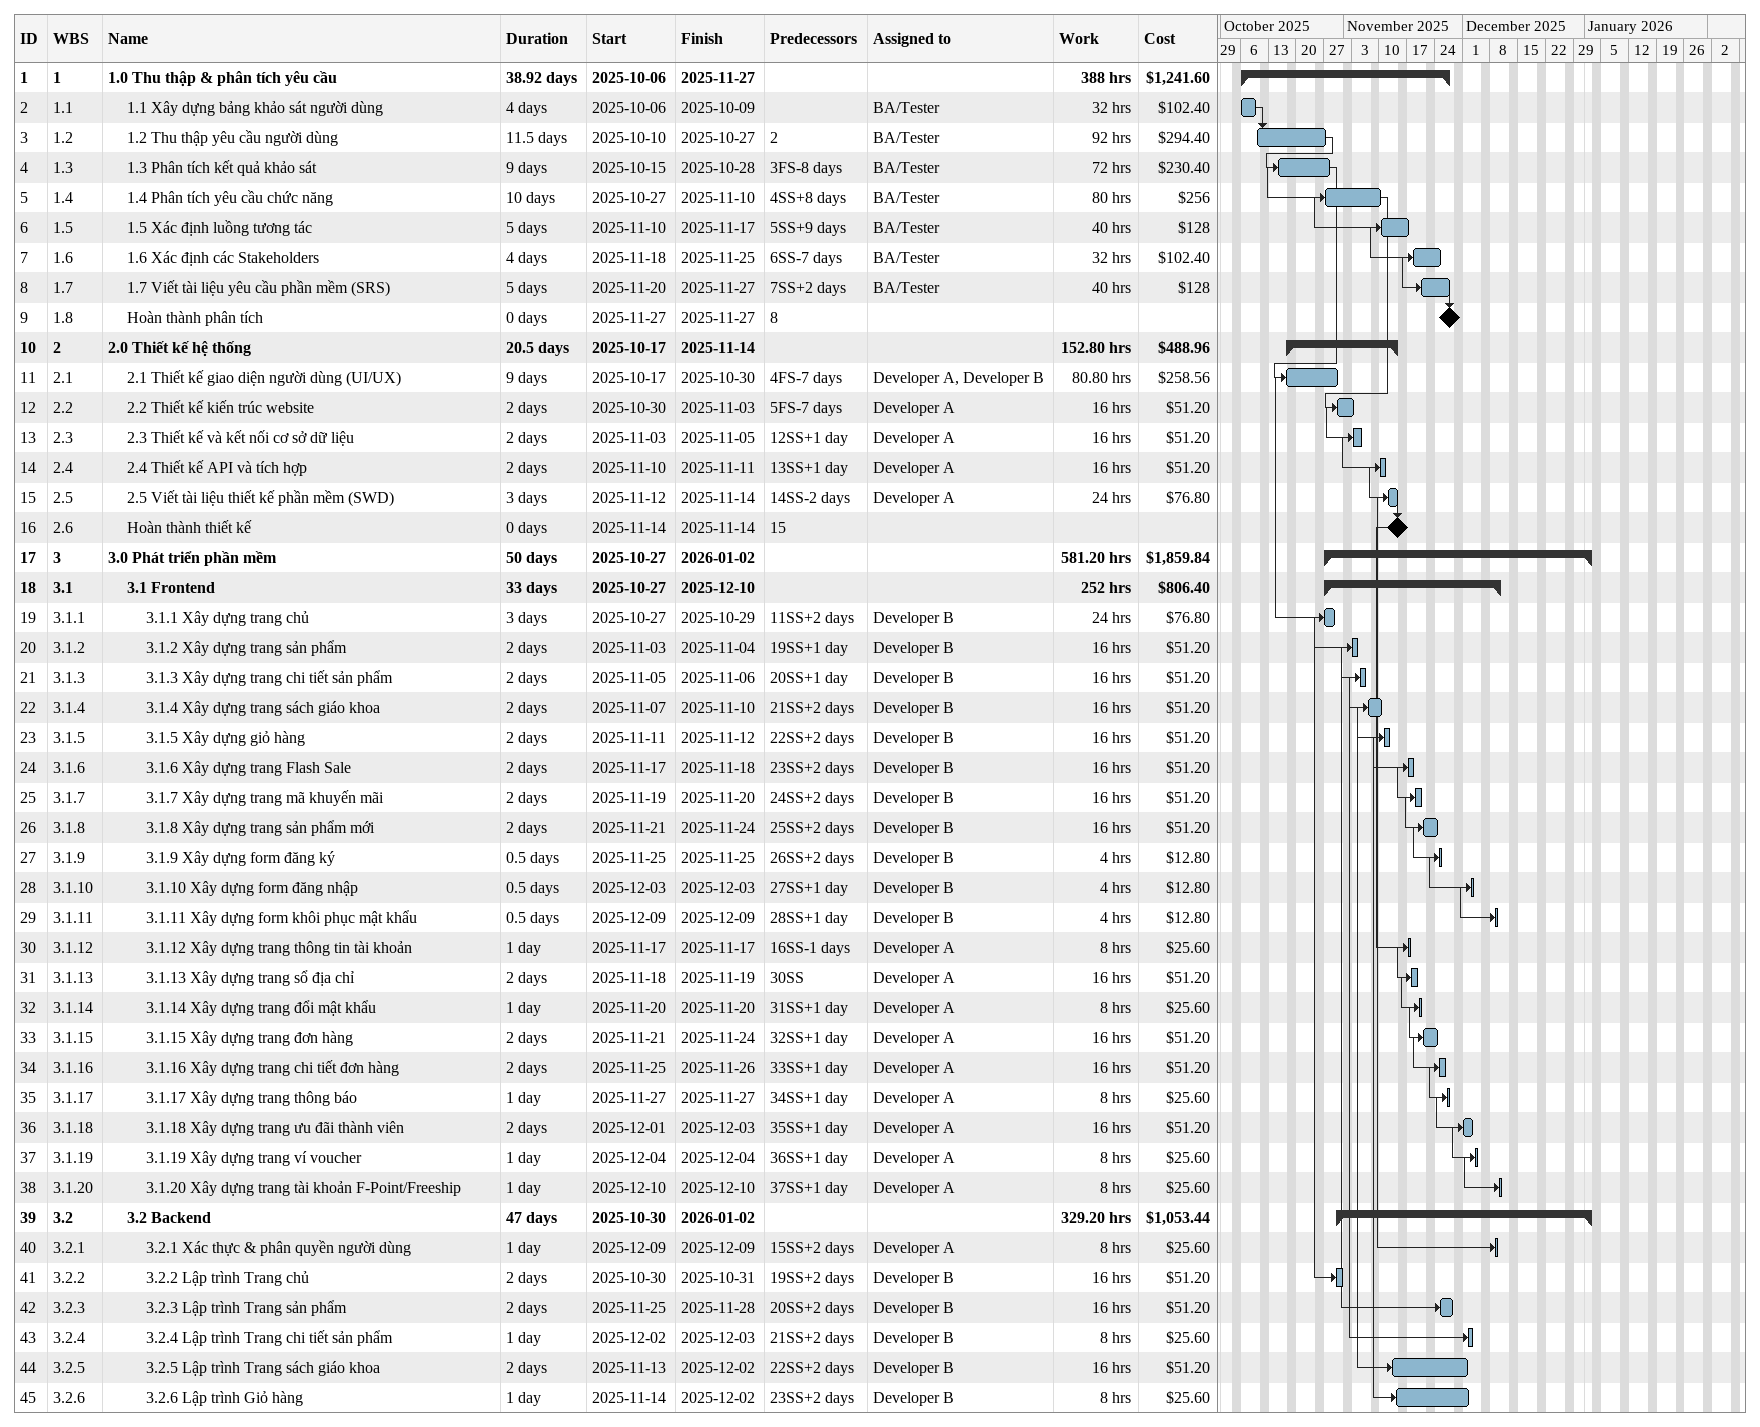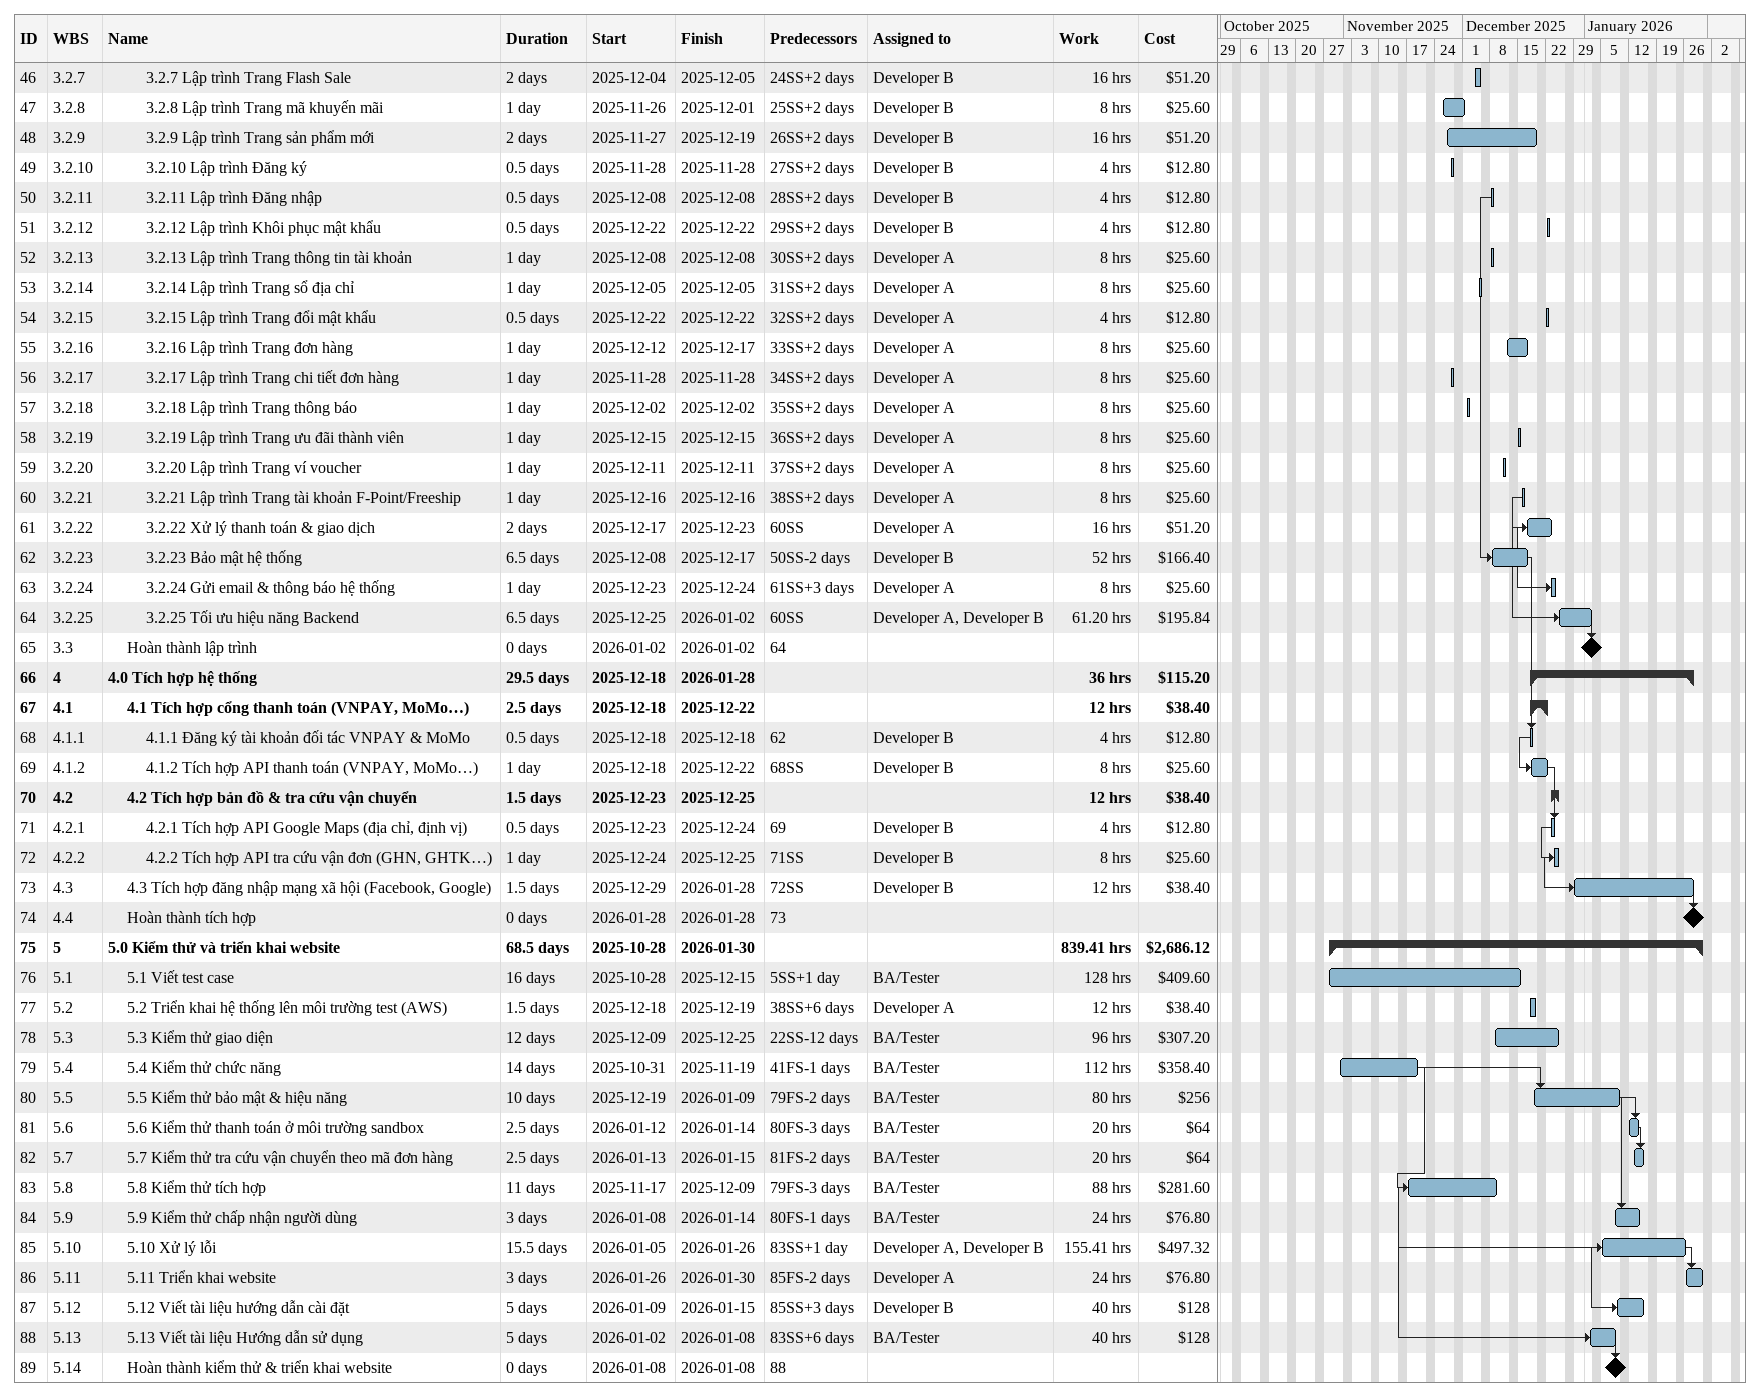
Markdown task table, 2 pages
| ID | WBS | Task | Duration | Start | Finish | Predecessors | Resources | Work (h) | Cost ($) |
|---|---|---|---|---|---|---|---|---|---|
| 1 | 1 | **1.0 Thu thập & phân tích yêu cầu** | 38.92d | 2025-10-06 | 2025-11-27 |  |  | 388 | 1241.60 |
| 2 | 1.1 | 1.1 Xây dựng bảng khảo sát người dùng | 4d | 2025-10-06 | 2025-10-09 |  | BA/Tester | 32 | 102.40 |
| 3 | 1.2 | 1.2 Thu thập yêu cầu người dùng | 11.5d | 2025-10-10 | 2025-10-27 | 2 | BA/Tester | 92 | 294.40 |
| 4 | 1.3 | 1.3 Phân tích kết quả khảo sát | 9d | 2025-10-15 | 2025-10-28 | 3FS-8d | BA/Tester | 72 | 230.40 |
| 5 | 1.4 | 1.4 Phân tích yêu cầu chức năng | 10d | 2025-10-27 | 2025-11-10 | 4SS+8d | BA/Tester | 80 | 256 |
| 6 | 1.5 | 1.5 Xác định luồng tương tác | 5d | 2025-11-10 | 2025-11-17 | 5SS+9d | BA/Tester | 40 | 128 |
| 7 | 1.6 | 1.6 Xác định các Stakeholders | 4d | 2025-11-18 | 2025-11-25 | 6SS-7d | BA/Tester | 32 | 102.40 |
| 8 | 1.7 | 1.7 Viết tài liệu yêu cầu phần mềm (SRS) | 5d | 2025-11-20 | 2025-11-27 | 7SS+2d | BA/Tester | 40 | 128 |
| 9 | 1.8 | Hoàn thành phân tích | 0d | 2025-11-27 | 2025-11-27 | 8 |  |  |  |
| 10 | 2 | **2.0 Thiết kế hệ thống** | 20.5d | 2025-10-17 | 2025-11-14 |  |  | 152.80 | 488.96 |
| 11 | 2.1 | 2.1 Thiết kế giao diện người dùng (UI/UX) | 9d | 2025-10-17 | 2025-10-30 | 4FS-7d | Developer A, Developer B | 80.80 | 258.56 |
| 12 | 2.2 | 2.2 Thiết kế kiến trúc website | 2d | 2025-10-30 | 2025-11-03 | 5FS-7d | Developer A | 16 | 51.20 |
| 13 | 2.3 | 2.3 Thiết kế và kết nối cơ sở dữ liệu | 2d | 2025-11-03 | 2025-11-05 | 12SS+1d | Developer A | 16 | 51.20 |
| 14 | 2.4 | 2.4 Thiết kế API và tích hợp | 2d | 2025-11-10 | 2025-11-11 | 13SS+1d | Developer A | 16 | 51.20 |
| 15 | 2.5 | 2.5 Viết tài liệu thiết kế phần mềm (SWD) | 3d | 2025-11-12 | 2025-11-14 | 14SS-2d | Developer A | 24 | 76.80 |
| 16 | 2.6 | Hoàn thành thiết kế | 0d | 2025-11-14 | 2025-11-14 | 15 |  |  |  |
| 17 | 3 | **3.0 Phát triển phần mềm** | 50d | 2025-10-27 | 2026-01-02 |  |  | 581.20 | 1859.84 |
| 18 | 3.1 | **3.1 Frontend** | 33d | 2025-10-27 | 2025-12-10 |  |  | 252 | 806.40 |
| 19 | 3.1.1 | 3.1.1 Xây dựng trang chủ | 3d | 2025-10-27 | 2025-10-29 | 11SS+2d | Developer B | 24 | 76.80 |
| 20 | 3.1.2 | 3.1.2 Xây dựng trang sản phẩm | 2d | 2025-11-03 | 2025-11-04 | 19SS+1d | Developer B | 16 | 51.20 |
| 21 | 3.1.3 | 3.1.3 Xây dựng trang chi tiết sản phẩm | 2d | 2025-11-05 | 2025-11-06 | 20SS+1d | Developer B | 16 | 51.20 |
| 22 | 3.1.4 | 3.1.4 Xây dựng trang sách giáo khoa | 2d | 2025-11-07 | 2025-11-10 | 21SS+2d | Developer B | 16 | 51.20 |
| 23 | 3.1.5 | 3.1.5 Xây dựng giỏ hàng | 2d | 2025-11-11 | 2025-11-12 | 22SS+2d | Developer B | 16 | 51.20 |
| 24 | 3.1.6 | 3.1.6 Xây dựng trang Flash Sale | 2d | 2025-11-17 | 2025-11-18 | 23SS+2d | Developer B | 16 | 51.20 |
| 25 | 3.1.7 | 3.1.7 Xây dựng trang mã khuyến mãi | 2d | 2025-11-19 | 2025-11-20 | 24SS+2d | Developer B | 16 | 51.20 |
| 26 | 3.1.8 | 3.1.8 Xây dựng trang sản phẩm mới | 2d | 2025-11-21 | 2025-11-24 | 25SS+2d | Developer B | 16 | 51.20 |
| 27 | 3.1.9 | 3.1.9 Xây dựng form đăng ký | 0.5d | 2025-11-25 | 2025-11-25 | 26SS+2d | Developer B | 4 | 12.80 |
| 28 | 3.1.10 | 3.1.10 Xây dựng form đăng nhập | 0.5d | 2025-12-03 | 2025-12-03 | 27SS+1d | Developer B | 4 | 12.80 |
| 29 | 3.1.11 | 3.1.11 Xây dựng form khôi phục mật khẩu | 0.5d | 2025-12-09 | 2025-12-09 | 28SS+1d | Developer B | 4 | 12.80 |
| 30 | 3.1.12 | 3.1.12 Xây dựng trang thông tin tài khoản | 1d | 2025-11-17 | 2025-11-17 | 16SS-1d | Developer A | 8 | 25.60 |
| 31 | 3.1.13 | 3.1.13 Xây dựng trang sổ địa chỉ | 2d | 2025-11-18 | 2025-11-19 | 30SS | Developer A | 16 | 51.20 |
| 32 | 3.1.14 | 3.1.14 Xây dựng trang đổi mật khẩu | 1d | 2025-11-20 | 2025-11-20 | 31SS+1d | Developer A | 8 | 25.60 |
| 33 | 3.1.15 | 3.1.15 Xây dựng trang đơn hàng | 2d | 2025-11-21 | 2025-11-24 | 32SS+1d | Developer A | 16 | 51.20 |
| 34 | 3.1.16 | 3.1.16 Xây dựng trang chi tiết đơn hàng | 2d | 2025-11-25 | 2025-11-26 | 33SS+1d | Developer A | 16 | 51.20 |
| 35 | 3.1.17 | 3.1.17 Xây dựng trang thông báo | 1d | 2025-11-27 | 2025-11-27 | 34SS+1d | Developer A | 8 | 25.60 |
| 36 | 3.1.18 | 3.1.18 Xây dựng trang ưu đãi thành viên | 2d | 2025-12-01 | 2025-12-03 | 35SS+1d | Developer A | 16 | 51.20 |
| 37 | 3.1.19 | 3.1.19 Xây dựng trang ví voucher | 1d | 2025-12-04 | 2025-12-04 | 36SS+1d | Developer A | 8 | 25.60 |
| 38 | 3.1.20 | 3.1.20 Xây dựng trang tài khoản F-Point/Freeship | 1d | 2025-12-10 | 2025-12-10 | 37SS+1d | Developer A | 8 | 25.60 |
| 39 | 3.2 | **3.2 Backend** | 47d | 2025-10-30 | 2026-01-02 |  |  | 329.20 | 1053.44 |
| 40 | 3.2.1 | 3.2.1 Xác thực & phân quyền người dùng | 1d | 2025-12-09 | 2025-12-09 | 15SS+2d | Developer A | 8 | 25.60 |
| 41 | 3.2.2 | 3.2.2 Lập trình Trang chủ | 2d | 2025-10-30 | 2025-10-31 | 19SS+2d | Developer B | 16 | 51.20 |
| 42 | 3.2.3 | 3.2.3 Lập trình Trang sản phẩm | 2d | 2025-11-25 | 2025-11-28 | 20SS+2d | Developer B | 16 | 51.20 |
| 43 | 3.2.4 | 3.2.4 Lập trình Trang chi tiết sản phẩm | 1d | 2025-12-02 | 2025-12-03 | 21SS+2d | Developer B | 8 | 25.60 |
| 44 | 3.2.5 | 3.2.5 Lập trình Trang sách giáo khoa | 2d | 2025-11-13 | 2025-12-02 | 22SS+2d | Developer B | 16 | 51.20 |
| 45 | 3.2.6 | 3.2.6 Lập trình Giỏ hàng | 1d | 2025-11-14 | 2025-12-02 | 23SS+2d | Developer B | 8 | 25.60 |
| 46 | 3.2.7 | 3.2.7 Lập trình Trang Flash Sale | 2d | 2025-12-04 | 2025-12-05 | 24SS+2d | Developer B | 16 | 51.20 |
| 47 | 3.2.8 | 3.2.8 Lập trình Trang mã khuyến mãi | 1d | 2025-11-26 | 2025-12-01 | 25SS+2d | Developer B | 8 | 25.60 |
| 48 | 3.2.9 | 3.2.9 Lập trình Trang sản phẩm mới | 2d | 2025-11-27 | 2025-12-19 | 26SS+2d | Developer B | 16 | 51.20 |
| 49 | 3.2.10 | 3.2.10 Lập trình Đăng ký | 0.5d | 2025-11-28 | 2025-11-28 | 27SS+2d | Developer B | 4 | 12.80 |
| 50 | 3.2.11 | 3.2.11 Lập trình Đăng nhập | 0.5d | 2025-12-08 | 2025-12-08 | 28SS+2d | Developer B | 4 | 12.80 |
| 51 | 3.2.12 | 3.2.12 Lập trình Khôi phục mật khẩu | 0.5d | 2025-12-22 | 2025-12-22 | 29SS+2d | Developer B | 4 | 12.80 |
| 52 | 3.2.13 | 3.2.13 Lập trình Trang thông tin tài khoản | 1d | 2025-12-08 | 2025-12-08 | 30SS+2d | Developer A | 8 | 25.60 |
| 53 | 3.2.14 | 3.2.14 Lập trình Trang sổ địa chỉ | 1d | 2025-12-05 | 2025-12-05 | 31SS+2d | Developer A | 8 | 25.60 |
| 54 | 3.2.15 | 3.2.15 Lập trình Trang đổi mật khẩu | 0.5d | 2025-12-22 | 2025-12-22 | 32SS+2d | Developer A | 4 | 12.80 |
| 55 | 3.2.16 | 3.2.16 Lập trình Trang đơn hàng | 1d | 2025-12-12 | 2025-12-17 | 33SS+2d | Developer A | 8 | 25.60 |
| 56 | 3.2.17 | 3.2.17 Lập trình Trang chi tiết đơn hàng | 1d | 2025-11-28 | 2025-11-28 | 34SS+2d | Developer A | 8 | 25.60 |
| 57 | 3.2.18 | 3.2.18 Lập trình Trang thông báo | 1d | 2025-12-02 | 2025-12-02 | 35SS+2d | Developer A | 8 | 25.60 |
| 58 | 3.2.19 | 3.2.19 Lập trình Trang ưu đãi thành viên | 1d | 2025-12-15 | 2025-12-15 | 36SS+2d | Developer A | 8 | 25.60 |
| 59 | 3.2.20 | 3.2.20 Lập trình Trang ví voucher | 1d | 2025-12-11 | 2025-12-11 | 37SS+2d | Developer A | 8 | 25.60 |
| 60 | 3.2.21 | 3.2.21 Lập trình Trang tài khoản F-Point/Freeship | 1d | 2025-12-16 | 2025-12-16 | 38SS+2d | Developer A | 8 | 25.60 |
| 61 | 3.2.22 | 3.2.22 Xử lý thanh toán & giao dịch | 2d | 2025-12-17 | 2025-12-23 | 60SS | Developer A | 16 | 51.20 |
| 62 | 3.2.23 | 3.2.23 Bảo mật hệ thống | 6.5d | 2025-12-08 | 2025-12-17 | 50SS-2d | Developer B | 52 | 166.40 |
| 63 | 3.2.24 | 3.2.24 Gửi email & thông báo hệ thống | 1d | 2025-12-23 | 2025-12-24 | 61SS+3d | Developer A | 8 | 25.60 |
| 64 | 3.2.25 | 3.2.25 Tối ưu hiệu năng Backend | 6.5d | 2025-12-25 | 2026-01-02 | 60SS | Developer A, Developer B | 61.20 | 195.84 |
| 65 | 3.3 | Hoàn thành lập trình | 0d | 2026-01-02 | 2026-01-02 | 64 |  |  |  |
| 66 | 4 | **4.0 Tích hợp hệ thống** | 29.5d | 2025-12-18 | 2026-01-28 |  |  | 36 | 115.20 |
| 67 | 4.1 | **4.1 Tích hợp cổng thanh toán (VNPAY, MoMo…)** | 2.5d | 2025-12-18 | 2025-12-22 |  |  | 12 | 38.40 |
| 68 | 4.1.1 | 4.1.1 Đăng ký tài khoản đối tác VNPAY & MoMo | 0.5d | 2025-12-18 | 2025-12-18 | 62 | Developer B | 4 | 12.80 |
| 69 | 4.1.2 | 4.1.2 Tích hợp API thanh toán (VNPAY, MoMo…) | 1d | 2025-12-18 | 2025-12-22 | 68SS | Developer B | 8 | 25.60 |
| 70 | 4.2 | **4.2 Tích hợp bản đồ & tra cứu vận chuyển** | 1.5d | 2025-12-23 | 2025-12-25 |  |  | 12 | 38.40 |
| 71 | 4.2.1 | 4.2.1 Tích hợp API Google Maps (địa chỉ, định vị) | 0.5d | 2025-12-23 | 2025-12-24 | 69 | Developer B | 4 | 12.80 |
| 72 | 4.2.2 | 4.2.2 Tích hợp API tra cứu vận đơn (GHN, GHTK…) | 1d | 2025-12-24 | 2025-12-25 | 71SS | Developer B | 8 | 25.60 |
| 73 | 4.3 | 4.3 Tích hợp đăng nhập mạng xã hội (Facebook, Google) | 1.5d | 2025-12-29 | 2026-01-28 | 72SS | Developer B | 12 | 38.40 |
| 74 | 4.4 | Hoàn thành tích hợp | 0d | 2026-01-28 | 2026-01-28 | 73 |  |  |  |
| 75 | 5 | **5.0 Kiểm thử và triển khai website** | 68.5d | 2025-10-28 | 2026-01-30 |  |  | 839.41 | 2686.12 |
| 76 | 5.1 | 5.1 Viết test case | 16d | 2025-10-28 | 2025-12-15 | 5SS+1d | BA/Tester | 128 | 409.60 |
| 77 | 5.2 | 5.2 Triển khai hệ thống lên môi trường test (AWS) | 1.5d | 2025-12-18 | 2025-12-19 | 38SS+6d | Developer A | 12 | 38.40 |
| 78 | 5.3 | 5.3 Kiểm thử giao diện | 12d | 2025-12-09 | 2025-12-25 | 22SS-12d | BA/Tester | 96 | 307.20 |
| 79 | 5.4 | 5.4 Kiểm thử chức năng | 14d | 2025-10-31 | 2025-11-19 | 41FS-1d | BA/Tester | 112 | 358.40 |
| 80 | 5.5 | 5.5 Kiểm thử bảo mật & hiệu năng | 10d | 2025-12-19 | 2026-01-09 | 79FS-2d | BA/Tester | 80 | 256 |
| 81 | 5.6 | 5.6 Kiểm thử thanh toán ở môi trường sandbox | 2.5d | 2026-01-12 | 2026-01-14 | 80FS-3d | BA/Tester | 20 | 64 |
| 82 | 5.7 | 5.7 Kiểm thử tra cứu vận chuyển theo mã đơn hàng | 2.5d | 2026-01-13 | 2026-01-15 | 81FS-2d | BA/Tester | 20 | 64 |
| 83 | 5.8 | 5.8 Kiểm thử tích hợp | 11d | 2025-11-17 | 2025-12-09 | 79FS-3d | BA/Tester | 88 | 281.60 |
| 84 | 5.9 | 5.9 Kiểm thử chấp nhận người dùng | 3d | 2026-01-08 | 2026-01-14 | 80FS-1d | BA/Tester | 24 | 76.80 |
| 85 | 5.10 | 5.10 Xử lý lỗi | 15.5d | 2026-01-05 | 2026-01-26 | 83SS+1d | Developer A, Developer B | 155.41 | 497.32 |
| 86 | 5.11 | 5.11 Triển khai website | 3d | 2026-01-26 | 2026-01-30 | 85FS-2d | Developer A | 24 | 76.80 |
| 87 | 5.12 | 5.12 Viết tài liệu hướng dẫn cài đặt | 5d | 2026-01-09 | 2026-01-15 | 85SS+3d | Developer B | 40 | 128 |
| 88 | 5.13 | 5.13 Viết tài liệu Hướng dẫn sử dụng | 5d | 2026-01-02 | 2026-01-08 | 83SS+6d | BA/Tester | 40 | 128 |
| 89 | 5.14 | Hoàn thành kiểm thử & triển khai website | 0d | 2026-01-08 | 2026-01-08 | 88 |  |  |  |
